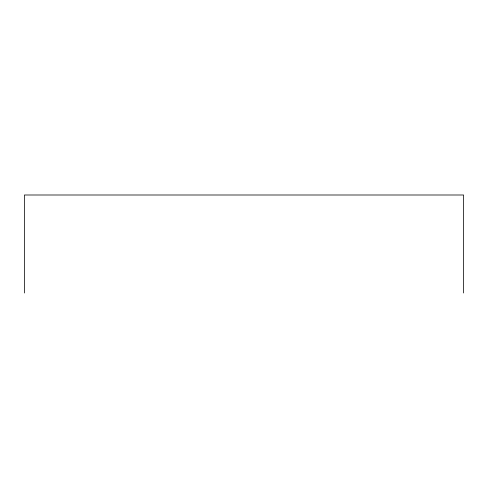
<?xml version="1.0" encoding="UTF-8"?>
<svg xmlns="http://www.w3.org/2000/svg" width="488" height="488" viewBox="0 0 488 488"><rect width="100%" height="100%" fill="white"/><g stroke="black" fill="none" stroke-linecap="round" stroke-linejoin="round"><path stroke-width="0.73" d="M463.6 293.001L463.6 194.999L24.4 194.999L24.4 293.001"/></g></svg>
